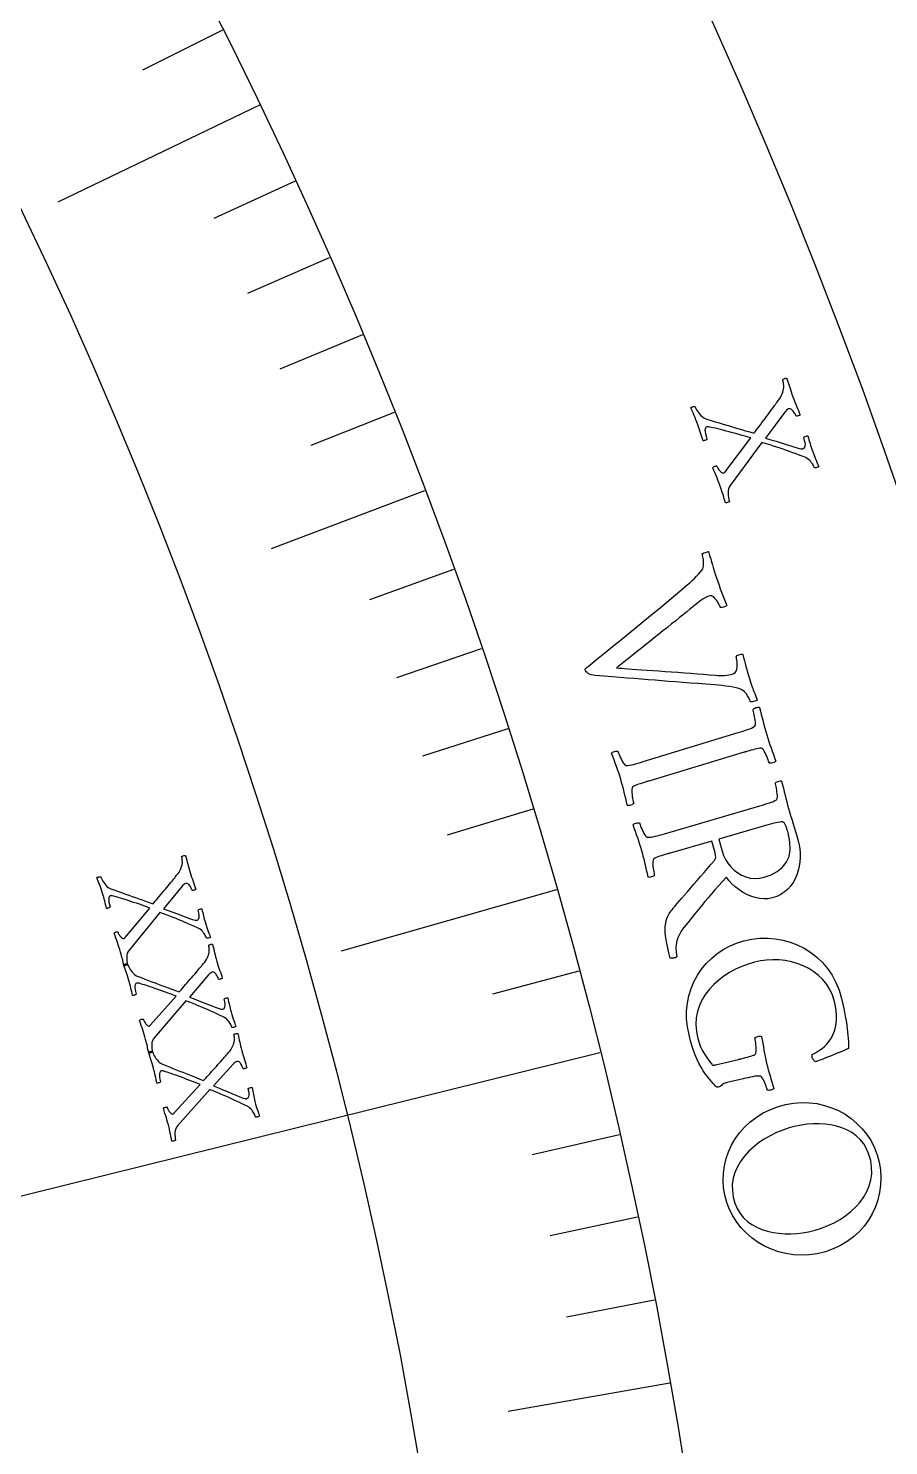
# Model space of a CAD drawing. Header units: millimetres. Extents: x -93 to 93, y -93 to 104.
# Drawn here: x 62.87 to 75.68, y 11.83 to 32.93 of the extents above; entities that cross this region are included whole.
import ezdxf

# ---------------------------------------------------------------- set-up
doc = ezdxf.new("R2010")
doc.units = ezdxf.units.MM
for name, color, linetype in [('ENGRAVE', 7, 'Continuous'), ('ENGRAVE_FINE', 8, 'Continuous'), ('TEXT', 5, 'Continuous')]:
    doc.layers.add(name, color=color, linetype=linetype)

msp = doc.modelspace()

# ---------------------------------------------------------------- linework, layer by layer
at = {"layer": 'ENGRAVE'}
for points in [[(66.3139, 31.7841), (63.311, 30.3449)], [(68.7702, 26.0465), (66.4865, 25.1816)], [(70.7357, 20.1052), (67.5326, 19.1948)], [(71.3803, 17.6809), (60.6059, 15.0121)], [(72.4211, 12.765), (70.0162, 12.3411)]]:
    msp.add_lwpolyline(points, dxfattribs=at)
for radius in [90.65, 90.65, 88.2219, 83.7125, 83.7125, 80.1513, 73.5375, 73.5375, 69.6525]:
    msp.add_circle((0, 0), radius, dxfattribs=at)
at = {"layer": 'ENGRAVE_FINE'}
for points in [[(65.7656, 32.9037), (64.5743, 32.3078)], [(66.8434, 30.6548), (65.6327, 30.0996)], [(67.354, 29.5161), (66.134, 28.9814)], [(67.8455, 28.3682), (66.6166, 27.8544)], [(68.3176, 27.2116), (67.0801, 26.7187)], [(69.2032, 24.8733), (67.9497, 24.4227)], [(69.6164, 23.6922), (68.3554, 23.263)], [(70.0097, 22.5036), (68.7416, 22.096)], [(70.3828, 21.3078), (69.1079, 20.9219)], [(71.0683, 18.8961), (69.781, 18.5539)], [(71.6718, 16.4598), (70.3735, 16.1616)], [(71.9424, 15.2332), (70.6393, 14.9573)], [(72.1923, 14.0015), (70.8846, 13.7479)]]:
    msp.add_lwpolyline(points, dxfattribs=at)
at = {"layer": 'TEXT'}
for points in [[(74.2535, 27.4473), (74.2679, 27.4089), (74.2821, 27.3722), (74.2961, 27.3374), (74.3098, 27.3043), (74.3234, 27.2722), (74.3367, 27.2403), (74.3497, 27.2087), (74.3625, 27.1773), (74.3578, 27.1734), (74.3508, 27.1692), (74.3413, 27.1649), (74.3296, 27.1603), (74.318, 27.1567), (74.3094, 27.1554), (74.3035, 27.1563), (74.3005, 27.1595), (74.297, 27.168), (74.2921, 27.1782), (74.2859, 27.19), (74.2783, 27.2035), (74.2696, 27.2173), (74.2599, 27.2302), (74.2494, 27.2421), (74.2381, 27.2531), (74.226, 27.2617), (74.2133, 27.2663), (74.2001, 27.2671), (74.1864, 27.2639), (74.1742, 27.2575), (74.1613, 27.2472), (74.1477, 27.233), (74.1335, 27.2147), (73.8478, 26.8317), (73.9277, 26.8072), (74.0053, 26.783), (74.0807, 26.7592), (74.1537, 26.7356), (74.2215, 26.7141), (74.2808, 26.6963), (74.3318, 26.6822), (74.3744, 26.6719), (74.3809, 26.6709), (74.3871, 26.6706), (74.3931, 26.671), (74.3988, 26.672), (74.4038, 26.6733), (74.4077, 26.6743), (74.4105, 26.6751), (74.4122, 26.6756), (74.4194, 26.68), (74.426, 26.6879), (74.432, 26.6994), (74.4373, 26.7142), (74.4397, 26.7344), (74.4368, 26.7616), (74.4286, 26.7959), (74.4151, 26.8373), (74.4165, 26.8411), (74.421, 26.8453), (74.4286, 26.8498), (74.4393, 26.8547), (74.4508, 26.859), (74.4608, 26.8621), (74.4692, 26.8638), (74.4762, 26.8642), (74.4852, 26.8326), (74.4937, 26.8028), (74.5017, 26.7748), (74.5092, 26.7487), (74.5168, 26.7229), (74.5253, 26.696), (74.5347, 26.6681), (74.5448, 26.639), (74.5594, 26.5991), (74.5733, 26.5627), (74.5865, 26.5297), (74.5992, 26.5002), (74.6109, 26.4736), (74.6214, 26.4494), (74.6309, 26.4276), (74.6391, 26.4081), (74.6347, 26.4043), (74.6285, 26.4003), (74.6205, 26.3962), (74.6107, 26.3919), (74.6005, 26.3885), (74.5911, 26.3871), (74.5825, 26.3877), (74.5747, 26.3903), (74.5723, 26.3961), (74.5681, 26.4049), (74.562, 26.4166), (74.5542, 26.4311), (74.5445, 26.4473), (74.5329, 26.4637), (74.5193, 26.4803), (74.5039, 26.4972), (74.4865, 26.5133), (74.4672, 26.5276), (74.4458, 26.5402), (74.4226, 26.5509), (74.3615, 26.5733), (74.3046, 26.5942), (74.2519, 26.6136), (74.2034, 26.6315), (74.1569, 26.6485), (74.1102, 26.6648), (74.0635, 26.6807), (74.0166, 26.696), (73.9674, 26.7116), (73.9139, 26.7284), (73.856, 26.7463), (73.7936, 26.7653), (73.3203, 26.1261), (73.3053, 26.1014), (73.2949, 26.0739), (73.2893, 26.0435), (73.2883, 26.0103), (73.2906, 25.9767), (73.2949, 25.9453), (73.3011, 25.9161), (73.3093, 25.8891), (73.305, 25.8845), (73.2984, 25.8801), (73.2897, 25.876), (73.2787, 25.8722), (73.2678, 25.8691), (73.2592, 25.8669), (73.2531, 25.8657), (73.2494, 25.8655), (73.2408, 25.8964), (73.2329, 25.9251), (73.2255, 25.9516), (73.2188, 25.9759), (73.2118, 26.0002), (73.2035, 26.0268), (73.1939, 26.0557), (73.183, 26.0869), (73.1676, 26.1295), (73.1527, 26.1692), (73.1384, 26.2058), (73.1248, 26.2395), (73.1108, 26.2731), (73.0956, 26.3095), (73.0793, 26.3486), (73.0619, 26.3905), (73.0659, 26.3962), (73.0725, 26.4017), (73.0816, 26.4068), (73.0933, 26.4116), (73.1049, 26.4152), (73.1135, 26.4165), (73.1194, 26.4156), (73.1224, 26.4124), (73.1255, 26.4051), (73.1301, 26.396), (73.1363, 26.3853), (73.144, 26.3728), (73.1529, 26.3598), (73.1625, 26.3476), (73.173, 26.3361), (73.1843, 26.3253), (73.1957, 26.3166), (73.2066, 26.3115), (73.2171, 26.3098), (73.2271, 26.3115), (73.2294, 26.3126), (73.2319, 26.3142), (73.2347, 26.3163), (73.2378, 26.319), (73.2408, 26.322), (73.2433, 26.3249), (73.2454, 26.3279), (73.247, 26.3308), (73.6274, 26.8325), (73.5864, 26.8451), (73.5432, 26.8579), (73.498, 26.871), (73.4507, 26.8844), (73.4026, 26.8978), (73.355, 26.9109), (73.308, 26.9237), (73.2616, 26.9362), (73.2168, 26.948), (73.1749, 26.9587), (73.1359, 26.9683), (73.0997, 26.9768), (73.0676, 26.9841), (73.041, 26.9899), (73.0197, 26.9944), (73.0039, 26.9976), (73.001, 26.9979), (72.9975, 26.9983), (72.9933, 26.9987), (72.9886, 26.9992), (72.9834, 26.9995), (72.9782, 26.9991), (72.9729, 26.998), (72.9676, 26.9964), (72.9589, 26.9906), (72.9524, 26.9804), (72.9479, 26.9658), (72.9455, 26.9467), (72.9464, 26.9227), (72.9516, 26.8929), (72.9612, 26.8575), (72.9752, 26.8163), (72.971, 26.8115), (72.9647, 26.8067), (72.9562, 26.8018), (72.9456, 26.7969), (72.935, 26.7928), (72.9266, 26.7903), (72.9204, 26.7893), (72.9164, 26.7898), (72.9078, 26.8197), (72.8989, 26.8498), (72.8898, 26.88), (72.8805, 26.9105), (72.8709, 26.9409), (72.8609, 26.9709), (72.8507, 27.0005), (72.8401, 27.0296), (72.8253, 27.0688), (72.8112, 27.1048), (72.7978, 27.1378), (72.7851, 27.1676), (72.7725, 27.1961), (72.7596, 27.2252), (72.7463, 27.2546), (72.7327, 27.2846), (72.7382, 27.2886), (72.7455, 27.2922), (72.7546, 27.2954), (72.7656, 27.2982), (72.7764, 27.3005), (72.7847, 27.302), (72.7908, 27.3028), (72.7945, 27.3029), (72.7974, 27.2966), (72.8029, 27.2862), (72.811, 27.2718), (72.8217, 27.2533), (72.8346, 27.2326), (72.8495, 27.2118), (72.8662, 27.1907), (72.8849, 27.1695), (72.905, 27.1499), (72.9261, 27.1338), (72.9481, 27.1213), (72.9711, 27.1124), (73.0361, 27.0924), (73.0983, 27.0734), (73.1576, 27.0555), (73.2141, 27.0386), (73.2691, 27.0223), (73.3243, 27.0061), (73.3795, 26.9901), (73.4349, 26.9742), (73.4914, 26.9579), (73.5502, 26.9408), (73.6113, 26.9227), (73.6748, 26.9038), (73.6907, 26.9241), (73.7082, 26.947), (73.7274, 26.9726), (73.7482, 27.0007), (73.7701, 27.0304), (73.7926, 27.0607), (73.8156, 27.0914), (73.8393, 27.1227), (73.8627, 27.1539), (73.8853, 27.184), (73.9069, 27.2133), (73.9277, 27.2416), (73.9471, 27.2682), (73.9647, 27.2923), (73.9805, 27.3139), (73.9944, 27.333), (74.0058, 27.3485), (74.014, 27.3597), (74.0188, 27.3663), (74.0205, 27.3686), (74.0406, 27.3956), (74.058, 27.4211), (74.0725, 27.4452), (74.0842, 27.4677), (74.0938, 27.4901), (74.1021, 27.5137), (74.1089, 27.5385), (74.1144, 27.5645), (74.117, 27.5821), (74.118, 27.6003), (74.1174, 27.6189), (74.1152, 27.638), (74.1122, 27.6562), (74.109, 27.672), (74.1056, 27.6854), (74.102, 27.6964), (74.1022, 27.7008), (74.106, 27.7054), (74.1135, 27.71), (74.1246, 27.7148), (74.1366, 27.7187), (74.1469, 27.7207), (74.1555, 27.7208), (74.1623, 27.7189), (74.1753, 27.6807), (74.187, 27.6452), (74.1976, 27.6126), (74.2069, 27.5828), (74.2164, 27.553), (74.2273, 27.5205), (74.2397, 27.4852), (74.2535, 27.4473)], [(73.1166, 24.749), (73.1354, 24.6945), (73.1544, 24.6411), (73.1738, 24.5888), (73.1935, 24.5376), (73.2131, 24.487), (73.2323, 24.4368), (73.2512, 24.3869), (73.2696, 24.3374), (73.2623, 24.3317), (73.2514, 24.3261), (73.237, 24.3204), (73.2191, 24.3148), (73.2015, 24.3105), (73.1879, 24.3088), (73.1784, 24.3096), (73.173, 24.3129), (73.1694, 24.3219), (73.1633, 24.335), (73.1546, 24.3522), (73.1434, 24.3737), (73.1302, 24.3966), (73.1154, 24.4183), (73.0992, 24.4388), (73.0816, 24.458), (73.0625, 24.4734), (73.0421, 24.4821), (73.0205, 24.4841), (72.9976, 24.4795), (72.9648, 24.4642), (72.9203, 24.4364), (72.864, 24.3962), (72.796, 24.3435), (72.7609, 24.3152), (72.7204, 24.2826), (72.6746, 24.2456), (72.6235, 24.2042), (72.5683, 24.1597), (72.5102, 24.113), (72.4494, 24.0643), (72.3857, 24.0135), (72.3206, 23.9616), (72.2555, 23.9096), (72.1905, 23.8574), (72.1255, 23.805), (72.0618, 23.7537), (72.0006, 23.7047), (71.9419, 23.658), (71.8858, 23.6136), (71.8333, 23.5723), (71.7859, 23.535), (71.7434, 23.5017), (71.706, 23.4724), (71.675, 23.4482), (71.6521, 23.4301), (71.6372, 23.4181), (71.6304, 23.4123), (71.6436, 23.4108), (71.6675, 23.4086), (71.7022, 23.4057), (71.7476, 23.4021), (71.8018, 23.398), (71.8629, 23.3935), (71.9309, 23.3887), (72.0058, 23.3834), (72.0861, 23.3778), (72.1705, 23.3718), (72.259, 23.3654), (72.3516, 23.3586), (72.4465, 23.3516), (72.5422, 23.3445), (72.6386, 23.3372), (72.7357, 23.3299), (72.8317, 23.3226), (72.9249, 23.3155), (73.0151, 23.3086), (73.1026, 23.3018), (73.1354, 23.2995), (73.1689, 23.2983), (73.2029, 23.2983), (73.2375, 23.2994), (73.2708, 23.3016), (73.3008, 23.3053), (73.3276, 23.3102), (73.3512, 23.3166), (73.3757, 23.3275), (73.3949, 23.3433), (73.4089, 23.3637), (73.4176, 23.389), (73.4226, 23.4167), (73.4251, 23.4445), (73.4252, 23.4726), (73.4229, 23.5009), (73.4194, 23.527), (73.416, 23.5486), (73.4126, 23.5657), (73.4093, 23.5783), (73.4127, 23.5861), (73.4207, 23.5934), (73.4333, 23.6003), (73.4505, 23.6068), (73.4686, 23.6116), (73.4841, 23.6138), (73.497, 23.6131), (73.5073, 23.6098), (73.5203, 23.5632), (73.5326, 23.5179), (73.5442, 23.4738), (73.5552, 23.4309), (73.5664, 23.3881), (73.5786, 23.3441), (73.5918, 23.2991), (73.6061, 23.253), (73.6181, 23.2153), (73.629, 23.1817), (73.6388, 23.1524), (73.6475, 23.1272), (73.6558, 23.1043), (73.6642, 23.0816), (73.6727, 23.0592), (73.6814, 23.0371), (73.6905, 23.0138), (73.7004, 22.9879), (73.7112, 22.9595), (73.7227, 22.9284), (73.7151, 22.9229), (73.7037, 22.9177), (73.6885, 22.9128), (73.6695, 22.9081), (73.6511, 22.9045), (73.6377, 22.9029), (73.6292, 22.9033), (73.6256, 22.9058), (73.6203, 22.9192), (73.6107, 22.9386), (73.597, 22.9641), (73.579, 22.9956), (73.5574, 23.0276), (73.5326, 23.0546), (73.5048, 23.0766), (73.4739, 23.0935), (73.4473, 23.1036), (73.4114, 23.1132), (73.366, 23.1225), (73.3112, 23.1314), (73.2524, 23.1395), (73.1952, 23.1463), (73.1395, 23.152), (73.0854, 23.1565), (72.96, 23.1666), (72.8398, 23.1761), (72.7249, 23.1851), (72.6153, 23.1935), (72.5093, 23.2016), (72.405, 23.2098), (72.3027, 23.218), (72.2021, 23.2261), (72.1016, 23.2343), (71.9991, 23.2425), (71.8948, 23.2507), (71.7886, 23.2589), (71.6785, 23.2674), (71.5626, 23.2767), (71.4407, 23.2867), (71.313, 23.2974), (71.279, 23.3015), (71.2499, 23.3078), (71.2256, 23.3165), (71.2061, 23.3273), (71.1905, 23.3399), (71.1778, 23.3537), (71.168, 23.3687), (71.1611, 23.3848), (71.1609, 23.3901), (71.1636, 23.3958), (71.1691, 23.402), (71.1775, 23.4087), (71.1867, 23.4154), (71.1943, 23.4217), (71.2005, 23.4274), (71.2052, 23.4327), (71.3316, 23.5345), (71.4536, 23.6331), (71.5713, 23.7283), (71.6847, 23.8203), (71.7964, 23.911), (71.9089, 24.0027), (72.0222, 24.0953), (72.1363, 24.1888), (72.2536, 24.2856), (72.3765, 24.3881), (72.5049, 24.4962), (72.6388, 24.6101), (72.68, 24.6448), (72.7187, 24.6786), (72.755, 24.7112), (72.7888, 24.7429), (72.8203, 24.7742), (72.8498, 24.8061), (72.8772, 24.8385), (72.9025, 24.8714), (72.9118, 24.886), (72.9187, 24.9037), (72.9231, 24.9243), (72.9251, 24.948), (72.9253, 24.9728), (72.9243, 24.997), (72.9221, 25.0205), (72.9187, 25.0434), (72.9148, 25.0644), (72.9109, 25.0824), (72.9072, 25.0973), (72.9036, 25.1091), (72.9059, 25.1115), (72.9141, 25.1155), (72.928, 25.1211), (72.9478, 25.1281), (72.9679, 25.1348), (72.9829, 25.1392), (72.9928, 25.1415), (72.9976, 25.1414), (73.0151, 25.085), (73.0305, 25.0334), (73.0441, 24.9866), (73.0557, 24.9447), (73.0675, 24.9029), (73.0816, 24.8563), (73.098, 24.805), (73.1166, 24.749)], [(73.8657, 22.4145), (73.8812, 22.3646), (73.8971, 22.3155), (73.9133, 22.2673), (73.93, 22.2199), (73.947, 22.1723), (73.964, 22.1236), (73.9811, 22.0737), (73.9983, 22.0226), (73.992, 22.0142), (73.9826, 22.007), (73.97, 22.0011), (73.9543, 21.9963), (73.9381, 21.993), (73.9242, 21.9916), (73.9125, 21.992), (73.903, 21.9943), (73.899, 22.0067), (73.893, 22.0234), (73.885, 22.0442), (73.8751, 22.0691), (73.8641, 22.0956), (73.8527, 22.121), (73.8409, 22.1453), (73.8287, 22.1686), (73.8164, 22.1886), (73.8044, 22.2029), (73.7928, 22.2117), (73.7814, 22.2149), (73.7617, 22.2141), (73.7398, 22.2114), (73.7157, 22.2068), (73.6893, 22.2004), (73.6613, 22.1928), (73.632, 22.1845), (73.6015, 22.1757), (73.5698, 22.1663), (73.5647, 22.1647), (73.5596, 22.1632), (73.5545, 22.1617), (73.5494, 22.1601), (73.5443, 22.1586), (73.5392, 22.1571), (73.5341, 22.1555), (73.529, 22.154), (72.1113, 21.7268), (72.1062, 21.7253), (72.1011, 21.7238), (72.096, 21.7222), (72.0909, 21.7207), (72.0858, 21.7192), (72.0807, 21.7176), (72.0756, 21.7161), (72.0705, 21.7145), (72.039, 21.7049), (72.009, 21.6956), (71.9806, 21.6864), (71.9537, 21.6775), (71.9289, 21.6686), (71.9068, 21.6592), (71.8874, 21.6496), (71.8706, 21.6396), (71.864, 21.6312), (71.8595, 21.6178), (71.8569, 21.5996), (71.8562, 21.5763), (71.8571, 21.5504), (71.8594, 21.524), (71.863, 21.497), (71.8678, 21.4695), (71.873, 21.4439), (71.8776, 21.4227), (71.8816, 21.406), (71.8849, 21.3936), (71.8781, 21.3867), (71.8685, 21.38), (71.8561, 21.3737), (71.8407, 21.3676), (71.825, 21.3631), (71.8112, 21.3611), (71.7994, 21.3619), (71.7896, 21.3653), (71.778, 21.4163), (71.7664, 21.4662), (71.7549, 21.515), (71.7435, 21.5627), (71.7317, 21.6101), (71.719, 21.6578), (71.7055, 21.706), (71.6911, 21.7546), (71.6764, 21.8019), (71.6609, 21.8494), (71.6446, 21.8971), (71.6275, 21.945), (71.6098, 21.9932), (71.5918, 22.0417), (71.5733, 22.0906), (71.5545, 22.1398), (71.5608, 22.1481), (71.5702, 22.1553), (71.5827, 22.1613), (71.5984, 22.1663), (71.6145, 22.1698), (71.6284, 22.1714), (71.64, 22.1712), (71.6495, 22.1692), (71.6536, 22.1571), (71.6596, 22.141), (71.6676, 22.1208), (71.6775, 22.0967), (71.6887, 22.071), (71.7009, 22.0463), (71.7139, 22.0225), (71.7277, 21.9997), (71.7413, 21.9802), (71.7536, 21.9666), (71.7646, 21.9588), (71.7743, 21.9568), (71.798, 21.9575), (71.8242, 21.9605), (71.8529, 21.966), (71.8842, 21.9738), (71.9173, 21.9831), (71.9516, 21.993), (71.9872, 22.0035), (72.0239, 22.0147), (73.4399, 22.4475), (73.4767, 22.4588), (73.5124, 22.4701), (73.5469, 22.4812), (73.5803, 22.4923), (73.6114, 22.5035), (73.6387, 22.5153), (73.6625, 22.5277), (73.6825, 22.5406), (73.6907, 22.5481), (73.6957, 22.5612), (73.6977, 22.5796), (73.6967, 22.6036), (73.6936, 22.6305), (73.6898, 22.6578), (73.685, 22.6856), (73.6795, 22.7139), (73.6738, 22.7401), (73.6689, 22.7618), (73.6646, 22.779), (73.661, 22.7916), (73.6676, 22.7987), (73.6771, 22.8056), (73.6895, 22.8121), (73.7048, 22.8184), (73.7205, 22.8232), (73.7343, 22.8252), (73.7461, 22.8244), (73.756, 22.821), (73.7702, 22.7687), (73.784, 22.7167), (73.7975, 22.6651), (73.8105, 22.6138), (73.8236, 22.5631), (73.8372, 22.5129), (73.8512, 22.4634), (73.8657, 22.4145)], [(74.3338, 20.8358), (74.3477, 20.7771), (74.3571, 20.7162), (74.362, 20.6531), (74.3624, 20.5878), (74.358, 20.522), (74.3486, 20.4576), (74.3342, 20.3943), (74.3148, 20.3323), (74.29, 20.2729), (74.2593, 20.2173), (74.2226, 20.1656), (74.1801, 20.1176), (74.1313, 20.075), (74.0759, 20.0389), (74.0138, 20.0096), (73.9452, 19.9868), (73.8845, 19.9749), (73.8223, 19.9717), (73.7588, 19.9772), (73.6938, 19.9913), (73.6291, 20.0126), (73.5666, 20.0394), (73.5062, 20.0719), (73.448, 20.11), (73.3936, 20.1522), (73.3449, 20.1971), (73.3018, 20.2447), (73.2645, 20.2949), (73.2046, 20.2307), (73.1475, 20.1682), (73.0931, 20.1075), (73.0414, 20.0485), (72.9913, 19.99), (72.9416, 19.9308), (72.8923, 19.8709), (72.8433, 19.8102), (72.7933, 19.7475), (72.7408, 19.6814), (72.6856, 19.612), (72.6279, 19.5392), (72.5927, 19.4906), (72.5639, 19.4421), (72.5415, 19.3937), (72.5254, 19.3455), (72.5157, 19.2947), (72.5125, 19.2385), (72.5157, 19.1771), (72.5253, 19.1102), (72.5184, 19.1025), (72.5078, 19.0965), (72.4936, 19.0923), (72.4756, 19.0898), (72.4578, 19.0886), (72.444, 19.0879), (72.4342, 19.0878), (72.4283, 19.0883), (72.4079, 19.1684), (72.3909, 19.2418), (72.3771, 19.3086), (72.3667, 19.3687), (72.3592, 19.422), (72.3543, 19.4679), (72.352, 19.5066), (72.3524, 19.5381), (72.3552, 19.5589), (72.3589, 19.5836), (72.3637, 19.6123), (72.3695, 19.6448), (72.3787, 19.68), (72.3937, 19.7163), (72.4147, 19.7537), (72.4415, 19.7924), (72.4551, 19.8093), (72.4739, 19.8323), (72.4979, 19.8613), (72.5272, 19.8964), (72.5609, 19.9363), (72.5981, 19.98), (72.6389, 20.0275), (72.6832, 20.0788), (72.7301, 20.1329), (72.7785, 20.1888), (72.8284, 20.2467), (72.8798, 20.3064), (72.9318, 20.3666), (72.9834, 20.4258), (73.0345, 20.4841), (73.0851, 20.5414), (73.0983, 20.5631), (73.1048, 20.5895), (73.1043, 20.6204), (73.0971, 20.6559), (73.0474, 20.831), (72.4259, 20.6538), (72.4208, 20.6524), (72.4157, 20.6509), (72.4105, 20.6494), (72.4054, 20.648), (72.4003, 20.6465), (72.3952, 20.6451), (72.3901, 20.6436), (72.3849, 20.6421), (72.3533, 20.633), (72.3232, 20.6241), (72.2946, 20.6153), (72.2676, 20.6068), (72.2427, 20.5982), (72.2205, 20.5893), (72.2009, 20.5799), (72.1839, 20.5701), (72.1773, 20.5618), (72.1725, 20.5486), (72.1696, 20.5303), (72.1686, 20.5071), (72.1692, 20.4812), (72.171, 20.4547), (72.1742, 20.4277), (72.1787, 20.4001), (72.1835, 20.3744), (72.1877, 20.3532), (72.1914, 20.3364), (72.1946, 20.324), (72.1877, 20.3172), (72.178, 20.3107), (72.1655, 20.3045), (72.1501, 20.2987), (72.1342, 20.2943), (72.1204, 20.2926), (72.1086, 20.2935), (72.0989, 20.2971), (72.088, 20.3483), (72.0772, 20.3984), (72.0664, 20.4473), (72.0557, 20.4952), (72.0446, 20.5427), (72.0327, 20.5906), (72.0199, 20.639), (72.0062, 20.6879), (71.9922, 20.7353), (71.9774, 20.7831), (71.9618, 20.831), (71.9454, 20.8792), (71.9284, 20.9276), (71.9111, 20.9764), (71.8934, 21.0255), (71.8753, 21.075), (71.8817, 21.0832), (71.8912, 21.0902), (71.9038, 21.0961), (71.9196, 21.1008), (71.9357, 21.1041), (71.9496, 21.1055), (71.9613, 21.1052), (71.9707, 21.103), (71.9746, 21.0908), (71.9804, 21.0746), (71.9881, 21.0544), (71.9976, 21.0301), (72.0085, 21.0042), (72.0203, 20.9793), (72.0329, 20.9554), (72.0464, 20.9323), (72.0598, 20.9127), (72.0719, 20.8989), (72.0827, 20.8909), (72.0924, 20.8887), (72.1161, 20.8891), (72.1423, 20.8917), (72.1711, 20.8968), (72.2025, 20.9041), (72.2358, 20.9129), (72.2702, 20.9223), (72.3059, 20.9323), (72.3428, 20.9429), (73.7641, 21.3581), (73.8011, 21.3689), (73.8369, 21.3797), (73.8716, 21.3903), (73.9052, 21.4008), (73.9363, 21.4116), (73.9639, 21.423), (73.9878, 21.435), (74.0081, 21.4476), (74.0163, 21.455), (74.0216, 21.468), (74.0238, 21.4865), (74.0231, 21.5104), (74.0205, 21.5372), (74.0171, 21.5643), (74.013, 21.5916), (74.0081, 21.6192), (74.003, 21.6447), (73.9985, 21.666), (73.9946, 21.6829), (73.9913, 21.6955), (73.998, 21.7025), (74.0076, 21.7092), (74.0201, 21.7156), (74.0354, 21.7216), (74.0512, 21.7261), (74.065, 21.7279), (74.0769, 21.727), (74.0867, 21.7234), (74.1001, 21.671), (74.113, 21.6192), (74.1255, 21.5679), (74.1376, 21.5172), (74.1497, 21.467), (74.1624, 21.4173), (74.1756, 21.3679), (74.1893, 21.3189), (74.2043, 21.2674), (74.2203, 21.2141), (74.2372, 21.1589), (74.255, 21.1019), (74.2737, 21.0418), (74.2931, 20.9774), (74.3131, 20.9088), (74.3338, 20.8358)], [(73.8282, 20.2943), (73.9308, 20.3306), (74.0194, 20.3791), (74.094, 20.4401), (74.1546, 20.5134), (74.1965, 20.6006), (74.2151, 20.7034), (74.2104, 20.8215), (74.1822, 20.9551), (74.177, 20.9728), (74.1702, 20.9945), (74.1617, 21.0202), (74.1517, 21.0499), (74.1405, 21.0779), (74.1287, 21.0984), (74.1162, 21.1115), (74.1031, 21.117), (74.0833, 21.1181), (74.0586, 21.1161), (74.029, 21.1111), (73.9945, 21.103), (73.9574, 21.0933), (73.9202, 21.0832), (73.8829, 21.0729), (73.8454, 21.0624), (73.1498, 20.8603), (73.2006, 20.6815), (73.2225, 20.6179), (73.2515, 20.558), (73.2875, 20.5015), (73.3304, 20.4487), (73.3792, 20.4011), (73.4324, 20.3605), (73.49, 20.3269), (73.5522, 20.3002), (73.6177, 20.2825), (73.6856, 20.2756), (73.7557, 20.2795), (73.8282, 20.2943)], [(65.2822, 20.3651), (65.2935, 20.3295), (65.3047, 20.2956), (65.3157, 20.2633), (65.3267, 20.2325), (65.3375, 20.2028), (65.348, 20.1732), (65.3584, 20.1438), (65.3685, 20.1147), (65.3641, 20.1114), (65.3575, 20.1079), (65.3487, 20.1044), (65.3378, 20.1008), (65.3272, 20.0981), (65.3192, 20.0973), (65.314, 20.0984), (65.3114, 20.1015), (65.3086, 20.1094), (65.3047, 20.1188), (65.2996, 20.1299), (65.2933, 20.1425), (65.286, 20.1554), (65.2779, 20.1676), (65.2689, 20.1789), (65.2591, 20.1895), (65.2485, 20.1978), (65.2373, 20.2026), (65.2253, 20.2039), (65.2127, 20.2017), (65.2013, 20.1965), (65.1891, 20.1877), (65.1761, 20.1754), (65.1623, 20.1595), (64.8849, 19.8251), (64.9563, 19.7991), (65.0257, 19.7735), (65.093, 19.7482), (65.1582, 19.7234), (65.2187, 19.7007), (65.2717, 19.6817), (65.3173, 19.6665), (65.3555, 19.655), (65.3613, 19.6538), (65.367, 19.6532), (65.3724, 19.6533), (65.3777, 19.654), (65.3823, 19.6549), (65.3859, 19.6556), (65.3885, 19.6562), (65.39, 19.6566), (65.3968, 19.6603), (65.4031, 19.6672), (65.4091, 19.6772), (65.4147, 19.6905), (65.4178, 19.7087), (65.4164, 19.7336), (65.4106, 19.7651), (65.4002, 19.8033), (65.4017, 19.8067), (65.406, 19.8103), (65.4131, 19.8141), (65.4231, 19.818), (65.4337, 19.8214), (65.4429, 19.8237), (65.4507, 19.8249), (65.457, 19.8249), (65.4637, 19.7958), (65.47, 19.7683), (65.476, 19.7425), (65.4815, 19.7184), (65.4873, 19.6946), (65.4937, 19.6698), (65.5008, 19.6439), (65.5087, 19.6171), (65.52, 19.5801), (65.5309, 19.5463), (65.5414, 19.5157), (65.5514, 19.4883), (65.5608, 19.4636), (65.5693, 19.4412), (65.5768, 19.4209), (65.5834, 19.4028), (65.5791, 19.3995), (65.5733, 19.3962), (65.5659, 19.3929), (65.5568, 19.3894), (65.5474, 19.3868), (65.5388, 19.386), (65.531, 19.387), (65.5241, 19.3897), (65.5221, 19.3951), (65.5187, 19.4033), (65.5138, 19.4141), (65.5073, 19.4278), (65.4993, 19.4429), (65.4895, 19.4583), (65.478, 19.4741), (65.4648, 19.4902), (65.4498, 19.5056), (65.4329, 19.5196), (65.4141, 19.532), (65.3935, 19.5428), (65.3392, 19.5661), (65.2885, 19.5878), (65.2416, 19.6079), (65.1983, 19.6265), (65.1569, 19.6441), (65.1154, 19.6612), (65.0736, 19.6778), (65.0318, 19.694), (64.9879, 19.7105), (64.9401, 19.7282), (64.8883, 19.7472), (64.8326, 19.7674), (64.3726, 19.2095), (64.3578, 19.1879), (64.3471, 19.1634), (64.3406, 19.1361), (64.3381, 19.1059), (64.3386, 19.0753), (64.341, 19.0466), (64.3452, 19.0198), (64.3513, 18.995), (64.3472, 18.991), (64.3411, 18.9873), (64.3329, 18.984), (64.3228, 18.9811), (64.3127, 18.9787), (64.3049, 18.9772), (64.2992, 18.9764), (64.2958, 18.9764), (64.2895, 19.0049), (64.2837, 19.0313), (64.2783, 19.0557), (64.2734, 19.078), (64.2681, 19.1005), (64.2619, 19.125), (64.2545, 19.1517), (64.2462, 19.1804), (64.2342, 19.2199), (64.2226, 19.2566), (64.2113, 19.2905), (64.2005, 19.3218), (64.1894, 19.3529), (64.1774, 19.3867), (64.1645, 19.423), (64.1506, 19.4618), (64.1545, 19.4668), (64.1608, 19.4714), (64.1693, 19.4756), (64.1801, 19.4795), (64.1908, 19.4821), (64.1987, 19.4829), (64.204, 19.4818), (64.2065, 19.4788), (64.209, 19.472), (64.2128, 19.4636), (64.2179, 19.4535), (64.2243, 19.4418), (64.2317, 19.4296), (64.2399, 19.418), (64.2489, 19.4071), (64.2586, 19.3968), (64.2686, 19.3884), (64.2783, 19.3832), (64.2877, 19.3811), (64.2968, 19.3823), (64.299, 19.3831), (64.3013, 19.3844), (64.304, 19.3863), (64.3069, 19.3886), (64.3098, 19.3911), (64.3122, 19.3937), (64.3142, 19.3963), (64.3158, 19.3989), (64.6849, 19.8363), (64.6482, 19.8497), (64.6097, 19.8634), (64.5692, 19.8774), (64.5269, 19.8918), (64.4839, 19.9062), (64.4413, 19.9203), (64.3992, 19.9342), (64.3577, 19.9477), (64.3176, 19.9606), (64.2801, 19.9722), (64.2451, 19.9828), (64.2126, 19.9922), (64.1839, 20.0003), (64.1599, 20.0069), (64.1408, 20.0119), (64.1266, 20.0155), (64.124, 20.0159), (64.1208, 20.0165), (64.1171, 20.0171), (64.1128, 20.0178), (64.1081, 20.0182), (64.1034, 20.0181), (64.0985, 20.0174), (64.0936, 20.0161), (64.0855, 20.0113), (64.079, 20.0023), (64.0743, 19.9893), (64.0712, 19.9721), (64.0708, 19.9502), (64.0742, 19.923), (64.0813, 19.8903), (64.092, 19.8523), (64.088, 19.8482), (64.082, 19.8441), (64.0741, 19.8401), (64.0642, 19.8361), (64.0544, 19.8329), (64.0467, 19.831), (64.041, 19.8304), (64.0374, 19.8311), (64.031, 19.8586), (64.0244, 19.8863), (64.0175, 19.9142), (64.0105, 19.9423), (64.0032, 19.9703), (63.9956, 19.998), (63.9876, 20.0253), (63.9794, 20.0523), (63.9678, 20.0885), (63.9567, 20.1219), (63.9461, 20.1524), (63.9359, 20.1801), (63.9258, 20.2066), (63.9155, 20.2335), (63.9048, 20.2609), (63.8939, 20.2888), (63.899, 20.2921), (63.9058, 20.295), (63.9143, 20.2975), (63.9244, 20.2995), (63.9342, 20.3011), (63.9419, 20.3021), (63.9475, 20.3026), (63.9509, 20.3025), (63.9532, 20.2966), (63.9577, 20.2869), (63.9644, 20.2735), (63.9732, 20.2562), (63.984, 20.2368), (63.9965, 20.2172), (64.0107, 20.1973), (64.0267, 20.1771), (64.044, 20.1584), (64.0624, 20.1428), (64.0818, 20.1305), (64.1022, 20.1213), (64.1603, 20.1001), (64.2159, 20.08), (64.2689, 20.0609), (64.3193, 20.0429), (64.3686, 20.0255), (64.4179, 20.0082), (64.4673, 19.9911), (64.5168, 19.9741), (64.5673, 19.9566), (64.6199, 19.9383), (64.6746, 19.919), (64.7313, 19.8988), (64.7466, 19.9165), (64.7636, 19.9365), (64.7823, 19.9588), (64.8025, 19.9833), (64.8238, 20.0093), (64.8456, 20.0357), (64.868, 20.0626), (64.8909, 20.0899), (64.9137, 20.117), (64.9355, 20.1434), (64.9566, 20.1689), (64.9768, 20.1937), (64.9957, 20.2169), (65.0128, 20.238), (65.0281, 20.2569), (65.0416, 20.2735), (65.0527, 20.2871), (65.0606, 20.2968), (65.0654, 20.3027), (65.0669, 20.3046), (65.0865, 20.3282), (65.1035, 20.3506), (65.1178, 20.3717), (65.1295, 20.3917), (65.1392, 20.4115), (65.1478, 20.4326), (65.1552, 20.4548), (65.1614, 20.4782), (65.1646, 20.4941), (65.1663, 20.5105), (65.1667, 20.5274), (65.1656, 20.5449), (65.1637, 20.5616), (65.1615, 20.5761), (65.1591, 20.5884), (65.1563, 20.5986), (65.1567, 20.6026), (65.1604, 20.6065), (65.1674, 20.6104), (65.1777, 20.6142), (65.1888, 20.6172), (65.1982, 20.6185), (65.206, 20.6182), (65.2121, 20.6162), (65.2221, 20.5808), (65.2311, 20.5481), (65.2392, 20.5179), (65.2463, 20.4904), (65.2535, 20.4629), (65.2618, 20.4328), (65.2714, 20.4003), (65.2822, 20.3651)], [(65.6801, 19.0426), (65.6907, 19.0068), (65.7012, 18.9727), (65.7116, 18.9401), (65.7219, 18.9092), (65.7321, 18.8792), (65.7421, 18.8494), (65.7518, 18.8199), (65.7614, 18.7905), (65.7569, 18.7873), (65.7502, 18.784), (65.7414, 18.7807), (65.7304, 18.7772), (65.7197, 18.7747), (65.7118, 18.7741), (65.7065, 18.7754), (65.704, 18.7785), (65.7014, 18.7864), (65.6977, 18.7959), (65.6928, 18.8071), (65.6868, 18.8198), (65.6797, 18.8329), (65.6719, 18.8452), (65.6631, 18.8568), (65.6535, 18.8675), (65.6431, 18.8761), (65.6319, 18.8811), (65.62, 18.8826), (65.6073, 18.8806), (65.5959, 18.8757), (65.5835, 18.8672), (65.5703, 18.8551), (65.5561, 18.8395), (65.272, 18.5108), (65.3429, 18.4833), (65.4117, 18.4563), (65.4785, 18.4297), (65.5432, 18.4036), (65.6032, 18.3796), (65.6559, 18.3595), (65.7012, 18.3434), (65.7391, 18.3312), (65.7449, 18.3299), (65.7505, 18.3292), (65.756, 18.3291), (65.7612, 18.3297), (65.7659, 18.3305), (65.7695, 18.3312), (65.7721, 18.3317), (65.7736, 18.3321), (65.7805, 18.3356), (65.787, 18.3424), (65.7931, 18.3523), (65.799, 18.3655), (65.8024, 18.3836), (65.8016, 18.4085), (65.7964, 18.4402), (65.7868, 18.4786), (65.7884, 18.482), (65.7927, 18.4855), (65.7999, 18.4891), (65.8099, 18.4928), (65.8206, 18.496), (65.8299, 18.4981), (65.8377, 18.4991), (65.844, 18.499), (65.8501, 18.4697), (65.8559, 18.4421), (65.8613, 18.4162), (65.8664, 18.392), (65.8716, 18.3681), (65.8775, 18.3432), (65.8842, 18.3172), (65.8915, 18.2902), (65.9021, 18.253), (65.9123, 18.219), (65.9221, 18.1882), (65.9316, 18.1606), (65.9405, 18.1357), (65.9485, 18.1131), (65.9556, 18.0926), (65.9618, 18.0744), (65.9575, 18.0713), (65.9516, 18.0681), (65.9441, 18.0649), (65.935, 18.0616), (65.9255, 18.0592), (65.9169, 18.0586), (65.9091, 18.0597), (65.9023, 18.0625), (65.9004, 18.068), (65.8972, 18.0762), (65.8924, 18.0872), (65.8863, 18.1009), (65.8786, 18.1162), (65.8691, 18.1319), (65.858, 18.1479), (65.8451, 18.1642), (65.8303, 18.18), (65.8137, 18.1942), (65.7952, 18.207), (65.7748, 18.2183), (65.721, 18.2426), (65.6708, 18.2653), (65.6242, 18.2864), (65.5814, 18.3059), (65.5403, 18.3243), (65.4991, 18.3422), (65.4578, 18.3597), (65.4162, 18.3767), (65.3727, 18.3941), (65.3252, 18.4128), (65.2739, 18.4328), (65.2186, 18.4542), (64.7474, 17.9056), (64.7322, 17.8843), (64.721, 17.86), (64.7139, 17.8329), (64.7108, 17.8028), (64.7107, 17.7722), (64.7125, 17.7434), (64.7162, 17.7166), (64.7218, 17.6916), (64.7176, 17.6876), (64.7114, 17.6841), (64.7032, 17.681), (64.6929, 17.6783), (64.6828, 17.6761), (64.675, 17.6747), (64.6693, 17.6741), (64.6659, 17.6741), (64.6602, 17.7027), (64.6549, 17.7292), (64.65, 17.7537), (64.6455, 17.7762), (64.6408, 17.7987), (64.635, 17.8234), (64.6282, 17.8502), (64.6204, 17.8791), (64.6092, 17.9188), (64.5983, 17.9557), (64.5878, 17.9899), (64.5776, 18.0214), (64.5672, 18.0527), (64.5558, 18.0867), (64.5436, 18.1232), (64.5305, 18.1624), (64.5345, 18.1673), (64.5409, 18.1718), (64.5495, 18.1758), (64.5604, 18.1794), (64.5711, 18.1819), (64.5791, 18.1825), (64.5843, 18.1813), (64.5868, 18.1782), (64.5891, 18.1714), (64.5927, 18.1629), (64.5976, 18.1527), (64.6038, 18.1409), (64.611, 18.1285), (64.619, 18.1168), (64.6277, 18.1057), (64.6372, 18.0952), (64.647, 18.0866), (64.6566, 18.0812), (64.666, 18.0789), (64.6751, 18.0799), (64.6773, 18.0807), (64.6797, 18.082), (64.6824, 18.0837), (64.6853, 18.086), (64.6882, 18.0885), (64.6907, 18.091), (64.6928, 18.0935), (64.6944, 18.0961), (65.0723, 18.526), (65.0359, 18.5401), (64.9976, 18.5546), (64.9575, 18.5694), (64.9154, 18.5847), (64.8727, 18.6), (64.8304, 18.6149), (64.7887, 18.6296), (64.7474, 18.644), (64.7076, 18.6576), (64.6703, 18.6701), (64.6355, 18.6813), (64.6033, 18.6914), (64.5747, 18.7001), (64.5509, 18.7071), (64.5319, 18.7126), (64.5177, 18.7165), (64.5151, 18.7169), (64.512, 18.7175), (64.5082, 18.7182), (64.5039, 18.719), (64.4993, 18.7195), (64.4945, 18.7195), (64.4897, 18.7189), (64.4847, 18.7177), (64.4765, 18.713), (64.4699, 18.7042), (64.4649, 18.6913), (64.4615, 18.6742), (64.4607, 18.6523), (64.4635, 18.625), (64.4699, 18.5922), (64.4799, 18.554), (64.4757, 18.5499), (64.4697, 18.5459), (64.4617, 18.5421), (64.4518, 18.5384), (64.4419, 18.5353), (64.4341, 18.5335), (64.4284, 18.5331), (64.4248, 18.5338), (64.419, 18.5615), (64.4129, 18.5893), (64.4066, 18.6173), (64.4002, 18.6456), (64.3934, 18.6738), (64.3864, 18.7016), (64.379, 18.7291), (64.3713, 18.7562), (64.3605, 18.7926), (64.35, 18.8262), (64.34, 18.857), (64.3304, 18.8848), (64.3209, 18.9115), (64.311, 18.9387), (64.3009, 18.9663), (64.2905, 18.9943), (64.2958, 18.9976), (64.3026, 19.0003), (64.3112, 19.0027), (64.3213, 19.0045), (64.3312, 19.0059), (64.3389, 19.0067), (64.3444, 19.0071), (64.3478, 19.0069), (64.35, 19.001), (64.3543, 18.9912), (64.3607, 18.9776), (64.3692, 18.9601), (64.3796, 18.9406), (64.3917, 18.9207), (64.4055, 18.9005), (64.4211, 18.88), (64.438, 18.861), (64.4561, 18.845), (64.4752, 18.8323), (64.4955, 18.8227), (64.5531, 18.8003), (64.6083, 18.7791), (64.6609, 18.7589), (64.711, 18.7399), (64.7598, 18.7215), (64.8088, 18.7033), (64.8579, 18.6851), (64.907, 18.6671), (64.9572, 18.6487), (65.0094, 18.6293), (65.0636, 18.6089), (65.1199, 18.5876), (65.1356, 18.6049), (65.153, 18.6246), (65.1721, 18.6465), (65.1928, 18.6706), (65.2146, 18.6961), (65.237, 18.7221), (65.2599, 18.7485), (65.2834, 18.7754), (65.3067, 18.802), (65.3291, 18.828), (65.3506, 18.8531), (65.3713, 18.8774), (65.3907, 18.9003), (65.4082, 18.921), (65.4239, 18.9395), (65.4378, 18.9559), (65.4491, 18.9693), (65.4572, 18.9788), (65.4621, 18.9846), (65.4637, 18.9865), (65.4838, 19.0097), (65.5011, 19.0317), (65.5159, 19.0526), (65.528, 19.0723), (65.5381, 19.092), (65.5472, 19.1128), (65.555, 19.1349), (65.5617, 19.1581), (65.5651, 19.1739), (65.5672, 19.1903), (65.5679, 19.2073), (65.5672, 19.2248), (65.5656, 19.2415), (65.5637, 19.256), (65.5615, 19.2684), (65.559, 19.2786), (65.5595, 19.2826), (65.5632, 19.2865), (65.5703, 19.2902), (65.5807, 19.2938), (65.5918, 19.2965), (65.6013, 19.2977), (65.6091, 19.2972), (65.6151, 19.2951), (65.6244, 19.2595), (65.6328, 19.2266), (65.6402, 19.1963), (65.6467, 19.1686), (65.6534, 19.141), (65.6612, 19.1108), (65.6701, 19.078), (65.6801, 19.0426)], [(73.4436, 17.5837), (73.4488, 17.5849), (73.454, 17.5862), (73.4592, 17.5874), (73.4644, 17.5887), (73.4695, 17.5899), (73.4747, 17.5911), (73.4799, 17.5924), (73.4851, 17.5936), (73.5171, 17.6014), (73.5476, 17.609), (73.5765, 17.6165), (73.6038, 17.6239), (73.629, 17.6314), (73.6516, 17.6394), (73.6716, 17.648), (73.689, 17.6571), (73.6977, 17.6641), (73.7039, 17.6767), (73.7076, 17.6949), (73.7089, 17.7186), (73.7084, 17.7453), (73.7069, 17.7722), (73.7045, 17.7993), (73.7011, 17.8267), (73.6974, 17.852), (73.694, 17.8731), (73.6909, 17.8899), (73.6882, 17.9024), (73.6953, 17.909), (73.7052, 17.9152), (73.718, 17.9209), (73.7336, 17.9262), (73.7496, 17.93), (73.7634, 17.9312), (73.7752, 17.9298), (73.7848, 17.9258), (73.7954, 17.8738), (73.8053, 17.8225), (73.8145, 17.772), (73.823, 17.7222), (73.8317, 17.6729), (73.8411, 17.6238), (73.8514, 17.575), (73.8625, 17.5263), (73.8747, 17.4768), (73.8873, 17.4291), (73.9005, 17.383), (73.9141, 17.3387), (73.9279, 17.2942), (73.9417, 17.2476), (73.9556, 17.199), (73.9694, 17.1483), (73.9626, 17.1404), (73.9527, 17.1339), (73.9398, 17.1287), (73.9238, 17.1249), (73.9075, 17.1226), (73.8935, 17.122), (73.8818, 17.1231), (73.8725, 17.1258), (73.8694, 17.1381), (73.8646, 17.1542), (73.8583, 17.174), (73.8504, 17.1975), (73.8414, 17.2224), (73.8318, 17.2462), (73.8214, 17.269), (73.8105, 17.2906), (73.7991, 17.3092), (73.7879, 17.3228), (73.7766, 17.3314), (73.7654, 17.3349), (73.7417, 17.3359), (73.7153, 17.3346), (73.6863, 17.3311), (73.6546, 17.3253), (73.6209, 17.3182), (73.586, 17.3105), (73.5499, 17.3024), (73.5125, 17.2937), (73.274, 17.2376), (73.2483, 17.2304), (73.2266, 17.2219), (73.2088, 17.2121), (73.1951, 17.2009), (73.183, 17.1901), (73.1704, 17.1815), (73.1574, 17.175), (73.1438, 17.1707), (73.1369, 17.1698), (73.1302, 17.1702), (73.1236, 17.1721), (73.1172, 17.1753), (73.1094, 17.1812), (73.0989, 17.191), (73.0857, 17.2046), (73.0697, 17.2221), (73.0416, 17.255), (73.0125, 17.2906), (72.9822, 17.3288), (72.9508, 17.3697), (72.919, 17.4151), (72.8874, 17.4668), (72.8561, 17.5249), (72.8251, 17.5894), (72.7946, 17.6625), (72.765, 17.7464), (72.7364, 17.8412), (72.7086, 17.9468), (72.6842, 18.0686), (72.672, 18.1879), (72.6718, 18.3049), (72.6836, 18.4197), (72.7064, 18.5308), (72.7391, 18.6371), (72.7815, 18.7385), (72.8338, 18.8351), (72.8949, 18.9259), (72.9637, 19.0096), (73.0403, 19.0864), (73.1245, 19.1561), (73.2156, 19.2178), (73.3126, 19.2702), (73.4153, 19.3135), (73.524, 19.3475), (73.642, 19.3729), (73.7592, 19.3867), (73.8756, 19.3889), (73.991, 19.3794), (74.1043, 19.3589), (74.214, 19.3284), (74.3201, 19.2876), (74.4226, 19.2367), (74.5198, 19.1758), (74.61, 19.1052), (74.6931, 19.025), (74.7692, 18.9351), (74.8365, 18.8363), (74.8937, 18.7295), (74.9405, 18.6146), (74.9769, 18.4918), (74.9971, 18.406), (75.016, 18.3178), (75.0335, 18.2272), (75.0496, 18.1342), (75.0634, 18.0392), (75.0737, 17.9427), (75.0806, 17.8448), (75.0841, 17.7454), (75.0799, 17.7435), (75.0672, 17.7381), (75.0459, 17.729), (75.0162, 17.7163), (74.9808, 17.7013), (74.9423, 17.6854), (74.9009, 17.6685), (74.8566, 17.6507), (74.8117, 17.6329), (74.769, 17.6157), (74.7284, 17.5993), (74.69, 17.5837), (74.6563, 17.5701), (74.6303, 17.5599), (74.612, 17.5532), (74.6013, 17.5498), (74.5943, 17.5482), (74.5866, 17.5501), (74.578, 17.5555), (74.5687, 17.5643), (74.5597, 17.5754), (74.5523, 17.5873), (74.5466, 17.6), (74.5424, 17.6136), (74.5403, 17.6256), (74.5396, 17.637), (74.5405, 17.6478), (74.5429, 17.6581), (74.5633, 17.6679), (74.5884, 17.6814), (74.6181, 17.6985), (74.6524, 17.7193), (74.6888, 17.7446), (74.7249, 17.7754), (74.7605, 17.8117), (74.7957, 17.8535), (74.8281, 17.9016), (74.8554, 17.9566), (74.8776, 18.0185), (74.8947, 18.0875), (74.9041, 18.1642), (74.9033, 18.2498), (74.8923, 18.344), (74.871, 18.447), (74.8428, 18.5384), (74.805, 18.6228), (74.7577, 18.7001), (74.7009, 18.7703), (74.6363, 18.8332), (74.5657, 18.8887), (74.4892, 18.9367), (74.4067, 18.9773), (74.3202, 19.0103), (74.2314, 19.0357), (74.1405, 19.0535), (74.0474, 19.0636), (73.954, 19.0663), (73.8622, 19.0617), (73.7721, 19.0499), (73.6836, 19.0309), (73.5869, 19.0023), (73.4928, 18.9673), (73.4013, 18.9259), (73.3123, 18.878), (73.2278, 18.8242), (73.1495, 18.7647), (73.0774, 18.6995), (73.0115, 18.6288), (72.9534, 18.5528), (72.9048, 18.4721), (72.8655, 18.3865), (72.8356, 18.2962), (72.8169, 18.2014), (72.8113, 18.1024), (72.8187, 17.9993), (72.8391, 17.8919), (72.8569, 17.8293), (72.8782, 17.7713), (72.9032, 17.7181), (72.9317, 17.6696), (72.9618, 17.6251), (72.9913, 17.5838), (73.0202, 17.5457), (73.0485, 17.5109), (73.0541, 17.5042), (73.0599, 17.4995), (73.0659, 17.497), (73.072, 17.4965), (73.0786, 17.4973), (73.0857, 17.4985), (73.0934, 17.5), (73.1018, 17.5018)], [(66.0513, 17.7124), (66.0611, 17.6764), (66.0709, 17.642), (66.0807, 17.6093), (66.0904, 17.5781), (66.1, 17.5479), (66.1093, 17.518), (66.1185, 17.4882), (66.1274, 17.4587), (66.1229, 17.4555), (66.1161, 17.4524), (66.1073, 17.4492), (66.0962, 17.446), (66.0855, 17.4438), (66.0775, 17.4433), (66.0723, 17.4446), (66.0698, 17.4478), (66.0674, 17.4558), (66.0638, 17.4654), (66.0592, 17.4766), (66.0534, 17.4895), (66.0467, 17.5027), (66.039, 17.5152), (66.0305, 17.5269), (66.0211, 17.5378), (66.0109, 17.5466), (65.9998, 17.5519), (65.988, 17.5536), (65.9753, 17.5519), (65.9637, 17.5472), (65.9511, 17.5389), (65.9377, 17.5271), (65.9232, 17.5118), (65.6325, 17.1889), (65.7028, 17.16), (65.7711, 17.1316), (65.8373, 17.1037), (65.9015, 17.0762), (65.961, 17.051), (66.0132, 17.0299), (66.0582, 17.0129), (66.0959, 16.9999), (66.1017, 16.9985), (66.1073, 16.9977), (66.1127, 16.9975), (66.118, 16.998), (66.1226, 16.9987), (66.1263, 16.9993), (66.1288, 16.9998), (66.1304, 17.0001), (66.1373, 17.0035), (66.144, 17.0101), (66.1503, 17.02), (66.1564, 17.033), (66.1603, 17.0511), (66.1599, 17.076), (66.1553, 17.1077), (66.1466, 17.1463), (66.1482, 17.1497), (66.1526, 17.1531), (66.1599, 17.1565), (66.17, 17.16), (66.1807, 17.163), (66.19, 17.1649), (66.1978, 17.1658), (66.2041, 17.1656), (66.2097, 17.1362), (66.2149, 17.1085), (66.2198, 17.0825), (66.2243, 17.0581), (66.2291, 17.0341), (66.2345, 17.0091), (66.2406, 16.983), (66.2474, 16.9558), (66.2572, 16.9184), (66.2667, 16.8842), (66.276, 16.8532), (66.2849, 16.8255), (66.2933, 16.8004), (66.3008, 16.7776), (66.3075, 16.757), (66.3133, 16.7387), (66.309, 16.7356), (66.3031, 16.7326), (66.2955, 16.7295), (66.2863, 16.7264), (66.2767, 16.7242), (66.2681, 16.7237), (66.2604, 16.725), (66.2536, 16.728), (66.2519, 16.7335), (66.2488, 16.7418), (66.2443, 16.7528), (66.2384, 16.7667), (66.231, 16.7822), (66.2219, 16.798), (66.211, 16.8142), (66.1984, 16.8308), (66.1841, 16.8469), (66.1677, 16.8615), (66.1495, 16.8746), (66.1293, 16.8863), (66.0759, 16.9117), (66.0262, 16.9354), (65.9801, 16.9574), (65.9377, 16.9778), (65.897, 16.997), (65.8562, 17.0158), (65.8152, 17.0341), (65.774, 17.0519), (65.7308, 17.0702), (65.6838, 17.0899), (65.6328, 17.1109), (65.578, 17.1334), (65.0958, 16.5945), (65.0801, 16.5734), (65.0685, 16.5494), (65.0608, 16.5224), (65.0571, 16.4924), (65.0564, 16.4617), (65.0576, 16.433), (65.0608, 16.406), (65.0659, 16.3809), (65.0616, 16.3771), (65.0553, 16.3737), (65.047, 16.3708), (65.0368, 16.3683), (65.0266, 16.3663), (65.0187, 16.3651), (65.0131, 16.3645), (65.0097, 16.3647), (65.0045, 16.3933), (64.9997, 16.42), (64.9953, 16.4446), (64.9913, 16.4671), (64.987, 16.4897), (64.9817, 16.5145), (64.9755, 16.5414), (64.9683, 16.5705), (64.9579, 16.6104), (64.9478, 16.6476), (64.9379, 16.6819), (64.9284, 16.7136), (64.9186, 16.7452), (64.9079, 16.7794), (64.8964, 16.8161), (64.8841, 16.8555), (64.8883, 16.8603), (64.8947, 16.8647), (64.9034, 16.8686), (64.9144, 16.872), (64.9251, 16.8742), (64.9331, 16.8747), (64.9383, 16.8733), (64.9407, 16.8702), (64.9429, 16.8633), (64.9464, 16.8548), (64.951, 16.8445), (64.957, 16.8326), (64.9639, 16.8201), (64.9716, 16.8082), (64.9802, 16.7969), (64.9895, 16.7862), (64.9991, 16.7774), (65.0085, 16.7718), (65.0179, 16.7694), (65.027, 16.7701), (65.0292, 16.7709), (65.0317, 16.7721), (65.0344, 16.7738), (65.0374, 16.776), (65.0403, 16.7785), (65.0429, 16.7809), (65.045, 16.7834), (65.0467, 16.786), (65.4331, 17.2082), (65.397, 17.223), (65.3591, 17.2382), (65.3192, 17.2539), (65.2775, 17.27), (65.2351, 17.2861), (65.1931, 17.3019), (65.1517, 17.3175), (65.1107, 17.3327), (65.0712, 17.3471), (65.0341, 17.3603), (64.9996, 17.3723), (64.9675, 17.383), (64.9391, 17.3922), (64.9155, 17.3997), (64.8966, 17.4056), (64.8825, 17.4098), (64.8799, 17.4103), (64.8768, 17.4109), (64.8731, 17.4117), (64.8688, 17.4125), (64.8642, 17.4132), (64.8594, 17.4133), (64.8545, 17.4128), (64.8496, 17.4117), (64.8412, 17.4072), (64.8344, 17.3985), (64.8292, 17.3856), (64.8254, 17.3686), (64.8242, 17.3468), (64.8264, 17.3194), (64.8322, 17.2865), (64.8414, 17.2481), (64.8372, 17.2441), (64.831, 17.2402), (64.823, 17.2366), (64.813, 17.233), (64.8031, 17.2302), (64.7952, 17.2286), (64.7895, 17.2282), (64.7859, 17.2291), (64.7806, 17.2568), (64.7752, 17.2847), (64.7695, 17.3129), (64.7636, 17.3413), (64.7574, 17.3696), (64.7509, 17.3976), (64.7441, 17.4252), (64.7369, 17.4524), (64.7268, 17.4891), (64.7171, 17.5229), (64.7077, 17.5538), (64.6986, 17.5819), (64.6896, 17.6088), (64.6804, 17.6361), (64.6708, 17.6639), (64.661, 17.6922), (64.6663, 17.6953), (64.6732, 17.6979), (64.6818, 17.7001), (64.692, 17.7017), (64.7019, 17.7029), (64.7096, 17.7036), (64.7151, 17.7038), (64.7185, 17.7036), (64.7206, 17.6976), (64.7247, 17.6878), (64.7308, 17.674), (64.739, 17.6564), (64.749, 17.6366), (64.7607, 17.6165), (64.7741, 17.5961), (64.7892, 17.5753), (64.8057, 17.5558), (64.8235, 17.5396), (64.8424, 17.5264), (64.8625, 17.5164), (64.9196, 17.4929), (64.9743, 17.4705), (65.0265, 17.4493), (65.0762, 17.4293), (65.1247, 17.41), (65.1733, 17.3907), (65.222, 17.3716), (65.2707, 17.3526), (65.3205, 17.3331), (65.3723, 17.3127), (65.4262, 17.2912), (65.482, 17.2687), (65.4981, 17.2858), (65.5159, 17.3051), (65.5354, 17.3266), (65.5566, 17.3503), (65.5789, 17.3754), (65.6018, 17.4009), (65.6252, 17.4268), (65.6492, 17.4532), (65.673, 17.4794), (65.696, 17.5048), (65.718, 17.5295), (65.7392, 17.5534), (65.759, 17.5759), (65.777, 17.5963), (65.793, 17.6145), (65.8072, 17.6306), (65.8189, 17.6437), (65.8271, 17.6531), (65.8321, 17.6588), (65.8338, 17.6606), (65.8543, 17.6834), (65.8721, 17.7051), (65.8873, 17.7257), (65.8998, 17.7451), (65.9103, 17.7646), (65.9198, 17.7852), (65.928, 17.8071), (65.9352, 17.8302), (65.939, 17.846), (65.9414, 17.8623), (65.9424, 17.8792), (65.9421, 17.8968), (65.9408, 17.9135), (65.9392, 17.9281), (65.9373, 17.9405), (65.935, 17.9508), (65.9355, 17.9547), (65.9393, 17.9585), (65.9465, 17.9621), (65.9569, 17.9655), (65.9681, 17.968), (65.9776, 17.969), (65.9854, 17.9683), (65.9914, 17.9661), (66, 17.9304), (66.0077, 17.8973), (66.0145, 17.8668), (66.0204, 17.839), (66.0265, 17.8112), (66.0337, 17.7809), (66.0419, 17.7479), (66.0513, 17.7124)], [(75.5369, 16.0517), (75.5558, 15.9369), (75.5634, 15.8233), (75.5596, 15.7108), (75.5446, 15.5995), (75.5188, 15.4909), (75.4827, 15.3866), (75.4363, 15.2867), (75.3797, 15.191), (75.3136, 15.1009), (75.2388, 15.0178), (75.1553, 14.9416), (75.0632, 14.8723), (74.9629, 14.8116), (74.8549, 14.7611), (74.7392, 14.7209), (74.6159, 14.6908), (74.4966, 14.6731), (74.3794, 14.6673), (74.264, 14.6735), (74.1506, 14.6915), (74.0405, 14.7199), (73.9348, 14.7575), (73.8335, 14.8041), (73.7368, 14.8599), (73.646, 14.9238), (73.5626, 14.9952), (73.4867, 15.0741), (73.4182, 15.1604), (73.3585, 15.2531), (73.3091, 15.3512), (73.27, 15.4548), (73.2411, 15.5639), (73.2231, 15.6737), (73.216, 15.7829), (73.2198, 15.8917), (73.2343, 15.9999), (73.2594, 16.1059), (73.2945, 16.208), (73.3397, 16.3061), (73.395, 16.4003), (73.4596, 16.4894), (73.5329, 16.5722), (73.6148, 16.6487), (73.7054, 16.7189), (73.804, 16.7812), (73.9101, 16.8338), (74.0235, 16.8768), (74.1444, 16.9101), (74.2631, 16.9315), (74.3805, 16.941), (74.4964, 16.9386), (74.6109, 16.9243), (74.7225, 16.8992), (74.8297, 16.8645), (74.9324, 16.82), (75.0306, 16.7658), (75.1229, 16.7026), (75.2079, 16.6311), (75.2854, 16.5514), (75.3556, 16.4634), (75.4168, 16.3685), (75.4674, 16.2683), (75.5075, 16.1627), (75.5369, 16.0517)], [(75.4118, 16.077), (75.3864, 16.1697), (75.3518, 16.2531), (75.308, 16.327), (75.255, 16.3914), (75.1948, 16.4471), (75.1293, 16.4948), (75.0584, 16.5346), (74.9822, 16.5664), (74.902, 16.5909), (74.8191, 16.6088), (74.7337, 16.62), (74.6456, 16.6245), (74.5567, 16.6233), (74.469, 16.6169), (74.3824, 16.6055), (74.2969, 16.589), (74.199, 16.5636), (74.1029, 16.5315), (74.0084, 16.4928), (73.9156, 16.4474), (73.8265, 16.3961), (73.7432, 16.3395), (73.6655, 16.2777), (73.5934, 16.2107), (73.5289, 16.1391), (73.4735, 16.0635), (73.4274, 15.9839), (73.3904, 15.9004), (73.3648, 15.8133), (73.3524, 15.7231), (73.3533, 15.6297), (73.3674, 15.5331), (73.392, 15.4428), (73.4257, 15.3617), (73.4686, 15.2896), (73.5205, 15.2265), (73.58, 15.1717), (73.6454, 15.1243), (73.7167, 15.0844), (73.7939, 15.0519), (73.8753, 15.0263), (73.9592, 15.0073), (74.0456, 14.9949), (74.1345, 14.989), (74.2241, 14.9888), (74.3125, 14.9936), (74.3996, 15.0033), (74.4855, 15.018), (74.5838, 15.0414), (74.6803, 15.0715), (74.7749, 15.1083), (74.8678, 15.1519), (74.9569, 15.2018), (75.0402, 15.2574), (75.1178, 15.3189), (75.1897, 15.3863), (75.254, 15.4586), (75.3091, 15.5352), (75.3548, 15.6159), (75.3912, 15.7008), (75.4164, 15.7896), (75.4281, 15.8819), (75.4266, 15.9777), (75.4118, 16.077)]]:
    msp.add_lwpolyline(points, close=True, dxfattribs=at)

doc.saveas('drawing.dxf')
